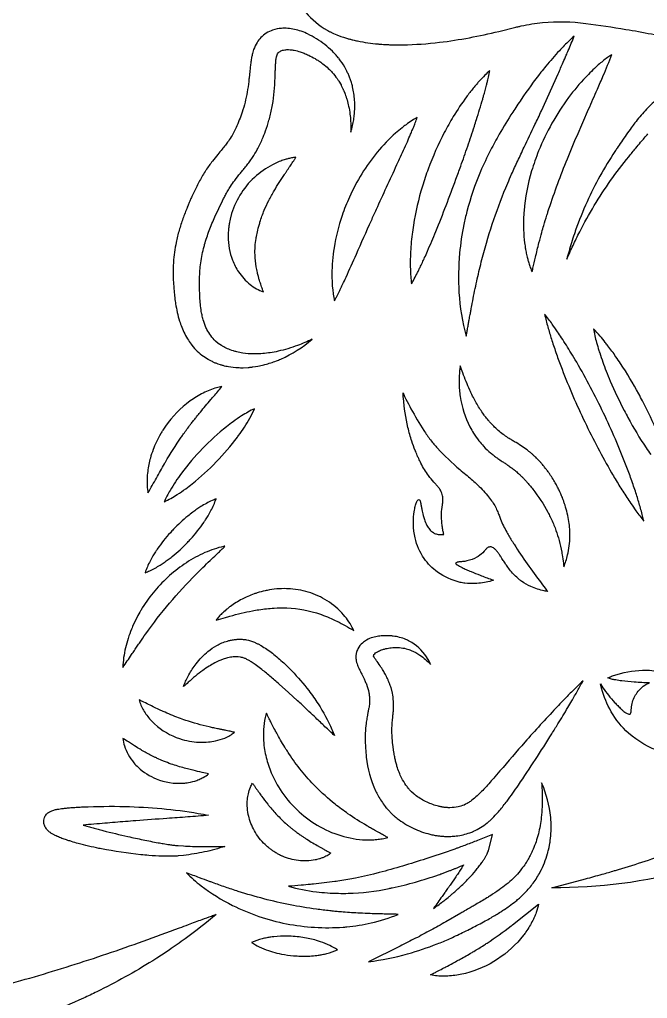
# Model space of a CAD drawing. Header units: millimetres. Extents: x 4236 to 5436, y 1579 to 2339.
# Drawn here: x 4934.1 to 4969.2, y 1667.9 to 1722.6 of the extents above; entities that cross this region are included whole.
import ezdxf

# ---------------------------------------------------------------- set-up
doc = ezdxf.new("R2010")
doc.units = ezdxf.units.MM
doc.layers.add('Default', color=70, linetype='Continuous')

msp = doc.modelspace()

# ---------------------------------------------------------------- linework, layer by layer
at = {"layer": 'Default'}
for points in [[(4950.09, 1723.038, 0.087605), (4951.274, 1722.05, -0.001244), (4951.362, 1722.002, 0.002502), (4951.428, 1721.966, 0.005318), (4951.494, 1721.931, 0.008135), (4951.561, 1721.897, 0.010928), (4951.63, 1721.867), (4951.813, 1721.784), (4952.047, 1721.698, 0.002963), (4952.186, 1721.651), (4952.362, 1721.599, 0.006524), (4952.45, 1721.573, 0.009092), (4952.626, 1721.528, 0.002246), (4952.714, 1721.507, 0.006492), (4952.978, 1721.448, 0.030802), (4954.121, 1721.281, 0.00646), (4954.209, 1721.273, 0.006138), (4954.34, 1721.263, 0.001396), (4954.514, 1721.253, -0.000956), (4954.645, 1721.245, 0.002315), (4954.711, 1721.241, 0.007644), (4954.819, 1721.237, -0.000986), (4954.906, 1721.235, -0.000338), (4955.079, 1721.232, 0.002931), (4955.253, 1721.228, 0.002705), (4955.339, 1721.228, 0.007932), (4955.512, 1721.231, 0.026021), (4957.556, 1721.372, 0.016247), (4959.223, 1721.63, 0.011047), (4960.862, 1721.978), (4961.819, 1722.217, -0.006608), (4961.929, 1722.244, -0.002947), (4962.114, 1722.285, -0.029214), (4963.311, 1722.471, -0.056622), (4965.733, 1722.431, -0.008306), (4967.965, 1722.096, -0.01457), (4970.804, 1721.54, -0.008084)], [(4969.695, 1718.177, 0.031663), (4969.033, 1717.545, 0.024709), (4968.462, 1716.861, 0.004545), (4968.266, 1716.599, 0.00889), (4967.711, 1715.806, 0.001162), (4967.473, 1715.454, 0.002512), (4967.353, 1715.275, 0.040937), (4965.794, 1712.455, 0.020046), (4965.157, 1710.868, 0.001854), (4965.088, 1710.666, 0.005423), (4964.924, 1710.16, 0.013503), (4964.662, 1709.239, -0.001962), (4964.835, 1709.627, -0.003172), (4965.012, 1710.012, -0.009986), (4965.385, 1710.77, -0.019179), (4966.198, 1712.244, -0.036677), (4968.123, 1714.973, -0.001075), (4968.522, 1715.463, -0.00328), (4968.789, 1715.785, -0.009242), (4969.196, 1716.252, -0.000947)], [(4969.731, 1699.539, 0.021131), (4968.895, 1701.322, 0.004282), (4968.682, 1701.723, 0.022449), (4967.668, 1703.414, 0.005474), (4967.411, 1703.792, 0.011696), (4966.959, 1704.41, 0.002769), (4966.816, 1704.592, 0.009562), (4966.521, 1704.95, 0.017965), (4966.15, 1705.354, 0.01309), (4966.23, 1704.969, 0.009728), (4966.326, 1704.593, 0.006792), (4966.457, 1704.149, 0.002622), (4966.503, 1704.003, 0.0145), (4966.863, 1702.996, 0.007465), (4967.092, 1702.433, 0.019022), (4967.868, 1700.789, 0.00441), (4968.081, 1700.388, 0.02265), (4969.094, 1698.697, 0.005576), (4969.351, 1698.319, 0.011868)], [(4969.939, 1681.707, -0.103635), (4968.106, 1682.756, -0.07901), (4967.151, 1683.946, -0.063162), (4966.606, 1685.256), (4966.538, 1685.501), (4966.68, 1685.29, 0.040167), (4967.337, 1684.469, 0.00385), (4967.51, 1684.287, 0.010632), (4967.692, 1684.105, 0.013009), (4967.813, 1683.996, 0.014642), (4967.899, 1683.926, 0.014059), (4967.955, 1683.887, 0.030837), (4968.033, 1683.841, 0.040204), (4968.135, 1683.807, 0.063957), (4968.198, 1683.816, 0.1346), (4968.25, 1683.894, 0.017844), (4968.261, 1683.974, 0.002666), (4968.266, 1684.057, -0.00355), (4968.27, 1684.132, -0.008378), (4968.277, 1684.214, -0.053209), (4968.357, 1684.579, -0.087411), (4968.704, 1685.157, -0.070558), (4969.016, 1685.427, -0.058131), (4969.28, 1685.555, -0.009629), (4968.43, 1685.601, -0.013547), (4967.733, 1685.671, -0.01183), (4967.401, 1685.722, -0.011346), (4967.222, 1685.758, -0.013183), (4967.109, 1685.786, -0.020298), (4967.044, 1685.807), (4966.952, 1685.843), (4967.042, 1685.883, -0.018236), (4967.275, 1685.972, -0.073629), (4968.885, 1686.269, -0.060213), (4969.92, 1686.18, -0.031941)], [(4971.574, 1675.117, -0.069858), (4963.835, 1674.107), (4965.709, 1674.605, 0.00164), (4966.638, 1674.862, 0.002973), (4967.33, 1675.062, 0.001282), (4967.56, 1675.13, 0.014427), (4970.505, 1676.099, 0.004203)], [(4932.88, 1668.563, 0.011319), (4936.95, 1669.752, 0.006151), (4938.975, 1670.415, 0.004455), (4940.997, 1671.123, 0.003163), (4943.023, 1671.864, 0.001791), (4943.532, 1672.053, -0.000838), (4944.297, 1672.339, -0.002587), (4944.811, 1672.527, -0.001723), (4945.07, 1672.62, -0.023597), (4943.351, 1671.255, -0.010649), (4942.451, 1670.626, -0.005408), (4941.762, 1670.175, -0.001372), (4941.53, 1670.027, -0.025487), (4938.405, 1668.291, -0.005159), (4937.66, 1667.933, -0.028729), (4933.557, 1666.309, -0.007721)]]:
    msp.add_lwpolyline(points, format="xyb", dxfattribs=at)
for points in [[(4952.18, 1718.723, -0.006277), (4952.205, 1718.668), (4952.26, 1718.528, -0.003781), (4952.31, 1718.401, -0.015248), (4952.333, 1718.328, -0.011207), (4952.389, 1718.153, -0.019755), (4952.478, 1717.794, -0.01813), (4952.551, 1717.363, -0.018929), (4952.589, 1716.986, -0.028299), (4952.593, 1716.348, 0.026235), (4952.697, 1716.722, 0.016951), (4952.758, 1717.042, 0.012632), (4952.799, 1717.367, 0.014263), (4952.818, 1717.696, 0.017396), (4952.816, 1718.028, 0.025314), (4952.781, 1718.428, 0.017252), (4952.768, 1718.529, -0.001353), (4952.737, 1718.695), (4952.7, 1718.878, -0.002371), (4952.668, 1718.993, -0.001502), (4952.632, 1719.126, 0.009), (4952.602, 1719.224), (4952.506, 1719.484, 0.010158), (4952.421, 1719.674, 0.020221), (4952.26, 1719.984, 0.041483), (4951.942, 1720.45, 0.006665), (4951.898, 1720.507, 0.019575), (4951.738, 1720.696, 0.014036), (4951.566, 1720.872, 0.025382), (4951.146, 1721.241, 0.057114), (4950.183, 1721.841, 0.00428), (4950.117, 1721.871, 0.028432), (4949.734, 1722.019, 0.065836), (4948.989, 1722.157, 0.029336), (4948.729, 1722.152, 0.064322), (4948.232, 1722.051, 0.112181), (4947.57, 1721.636, 0.053831), (4947.358, 1721.364, 0.054911), (4947.171, 1720.968, 0.025596), (4947.089, 1720.682, 0.012502), (4947.05, 1720.491, 0.005467), (4947.026, 1720.345, 0.007259), (4946.989, 1720.068, 0.004156), (4946.962, 1719.804, -0.002584), (4946.924, 1719.427, -0.003065), (4946.91, 1719.304, -0.00219), (4946.896, 1719.184, -0.01311), (4946.808, 1718.593, -0.017054), (4946.688, 1718.022, -0.020528), (4946.527, 1717.466, -0.025399), (4946.191, 1716.605, -0.006495), (4946.117, 1716.453, -0.015559), (4945.961, 1716.164, -0.022773), (4945.758, 1715.847, -0.012345), (4945.594, 1715.627, -0.00687), (4945.411, 1715.4, -0.002093), (4945.166, 1715.107, 0.011586), (4944.866, 1714.732, 0.019011), (4944.498, 1714.213, 0.002927), (4944.46, 1714.153, 0.012406), (4944.278, 1713.853, 0.008024), (4944.111, 1713.548, 0.00344), (4943.953, 1713.242), (4943.723, 1712.752, 0.000395), (4943.67, 1712.634, 0.001973), (4943.591, 1712.454, 0.004387), (4943.512, 1712.271, 0.001803), (4943.462, 1712.148, 0.011391), (4943.219, 1711.516, 0.015871), (4943.008, 1710.862, 0.020489), (4942.843, 1710.186, 0.030191), (4942.69, 1709.077, 0.005412), (4942.681, 1708.937, 0.015967), (4942.672, 1708.446, 0.011778), (4942.689, 1707.958, 0.000617), (4942.699, 1707.829, 0.002293), (4942.719, 1707.567, 0.004484), (4942.742, 1707.3, 0.010186), (4942.79, 1706.894, 0.003618), (4942.811, 1706.757, 0.015715), (4942.903, 1706.275, 0.0201), (4943.031, 1705.791, 0.019556), (4943.151, 1705.447, 0.049521), (4943.525, 1704.714, 0.024534), (4943.725, 1704.433, 0.071281), (4944.365, 1703.821), (4944.621, 1703.652, 0.003636), (4944.688, 1703.617, 0.002328), (4944.756, 1703.583, 0.000708), (4944.933, 1703.494, 0.018613), (4945.01, 1703.461, 0.001693), (4945.098, 1703.429, -0.004819), (4945.168, 1703.402), (4945.307, 1703.352, 0.007557), (4945.378, 1703.332, -0.003595), (4945.449, 1703.314, 0.025037), (4945.768, 1703.242, 0.032841), (4946.3, 1703.186, 0.012421), (4946.581, 1703.181), (4946.859, 1703.192, 0.004961), (4946.962, 1703.203, 0.001549), (4947.065, 1703.216, -0.001408), (4947.133, 1703.224), (4947.269, 1703.241), (4947.403, 1703.266), (4947.67, 1703.32, 0.002665), (4947.801, 1703.355, 0.010167), (4948.123, 1703.451, 0.015045), (4948.438, 1703.561, 0.015688), (4948.684, 1703.664, 0.07589), (4950.444, 1704.776, -0.023982), (4949.621, 1704.424, -0.033964), (4948.54, 1704.102, -0.00616), (4948.419, 1704.075, -0.018035), (4947.995, 1704.004, -0.012706), (4947.571, 1703.96), (4947.331, 1703.953), (4947.211, 1703.949), (4947.092, 1703.954, 0.002154), (4947.033, 1703.956, -0.000972), (4946.944, 1703.96, -0.003123), (4946.856, 1703.964), (4946.566, 1704.001, -0.00831), (4946.395, 1704.03, -0.010859), (4946.228, 1704.066, -0.016037), (4946.037, 1704.117, -0.033358), (4945.701, 1704.244), (4945.556, 1704.316, 0.009194), (4945.437, 1704.377, -0.027993), (4945.37, 1704.42), (4945.197, 1704.537), (4945.042, 1704.671, -0.088904), (4944.56, 1705.32, -0.012512), (4944.505, 1705.437, -0.034987), (4944.353, 1705.863, -0.014661), (4944.286, 1706.129, -0.006188), (4944.264, 1706.238, -0.018498), (4944.205, 1706.631, -0.014198), (4944.171, 1707.037, -0.004229), (4944.161, 1707.214, -0.009039), (4944.147, 1707.761, -0.002026), (4944.147, 1708.07, -0.024627), (4944.202, 1708.935, -0.029893), (4944.373, 1709.842, -0.007011), (4944.432, 1710.066, -0.021596), (4944.687, 1710.846, -0.016784), (4945.011, 1711.622), (4945.216, 1712.075), (4945.424, 1712.508, -0.002539), (4945.534, 1712.717, -0.002245), (4945.59, 1712.82, -0.008704), (4945.733, 1713.072, -0.013168), (4945.886, 1713.315, -0.014719), (4946.11, 1713.644, -0.015057), (4946.434, 1714.062, -0.000822), (4946.512, 1714.158, 0.001249), (4946.678, 1714.359, 0.002595), (4946.763, 1714.465, 0.008775), (4946.936, 1714.689, 0.01329), (4947.104, 1714.928, 0.022248), (4947.371, 1715.371, 0.022387), (4947.655, 1715.958, 0.012188), (4947.834, 1716.415, 0.020511), (4948.025, 1717.014, 0.020302), (4948.187, 1717.692, 0.03868), (4948.359, 1719.19, 0.001473), (4948.365, 1719.322, 0.001918), (4948.378, 1719.71, -0.002302), (4948.387, 1719.956, -0.005639), (4948.401, 1720.214, -0.009298), (4948.413, 1720.345, -0.009656), (4948.425, 1720.441, -0.009585), (4948.436, 1720.507, -0.012557), (4948.448, 1720.566, -0.012478), (4948.481, 1720.672, -0.041297), (4948.543, 1720.781, -0.060785), (4948.696, 1720.89, -0.031041), (4948.784, 1720.924, -0.058425), (4949.031, 1720.964, -0.030295), (4949.217, 1720.958, -0.026417), (4949.44, 1720.927, -0.03038), (4949.777, 1720.838, -0.016429), (4949.986, 1720.762, -0.017303), (4950.246, 1720.648, -0.019293), (4950.603, 1720.458, -0.010976), (4950.8, 1720.335, -0.017658), (4951.038, 1720.169, -0.03387), (4951.342, 1719.908, -0.03225), (4951.565, 1719.684, -0.029677), (4951.832, 1719.341, -0.006575), (4951.93, 1719.195), (4952.05, 1718.991, -0.006889), (4952.084, 1718.926, 0.001531), (4952.154, 1718.777, 0.001444)], [(4959.339, 1706.565, -0.002499), (4959.353, 1706.635, -0.005436), (4959.461, 1707.189, -0.006866), (4959.694, 1708.283, -0.008453), (4959.957, 1709.359, -0.017518), (4960.584, 1711.46, -0.018098), (4961.363, 1713.495, -0.004193), (4961.581, 1713.997, -0.004271), (4961.924, 1714.749, -0.001889), (4962.279, 1715.503, 0.001387), (4962.885, 1716.77, 0.003716), (4963.245, 1717.542), (4964.177, 1719.605, 0.00108), (4964.464, 1720.258, 0.002412), (4964.635, 1720.652, 0.001398), (4964.748, 1720.916, 0.003776), (4964.915, 1721.316, 0.006219), (4965.075, 1721.722, 0.008648), (4964.808, 1721.473, 0.013859), (4964.251, 1720.902, 0.008513), (4963.864, 1720.472, 0.006055), (4963.49, 1720.031, 0.005251), (4963.218, 1719.694, 0.01895), (4962.116, 1718.176, 0.005764), (4961.643, 1717.461, 0.012607), (4960.893, 1716.232, 0.011243), (4960.406, 1715.338, 0.018596), (4959.842, 1714.143, 0.037776), (4959.079, 1711.904, 0.011627), (4958.913, 1711.184, 0.028837), (4958.676, 1709.58, 0.038098), (4958.64, 1707.383, 0.052315), (4959.041, 1704.941, 0.007431), (4959.083, 1705.156, 0.002054), (4959.122, 1705.369, -0.002288), (4959.147, 1705.511, 0.001487), (4959.161, 1705.582, 0.002382), (4959.198, 1705.794, -0.001208), (4959.223, 1705.935, -0.003314), (4959.249, 1706.076, 0.002705), (4959.275, 1706.216, -0.000668), (4959.313, 1706.426, -0.003222)], [(4962.346, 1709.887, 0.003205), (4962.363, 1709.78, 0.010644), (4962.387, 1709.647, 0.006549), (4962.417, 1709.514, 0.00194), (4962.454, 1709.356, 0.007997), (4962.479, 1709.251, 0.013478), (4962.538, 1709.042, 0.011893), (4962.625, 1708.785, 0.006848), (4962.721, 1708.532, 0.002132), (4962.772, 1708.743, 0.002429), (4962.915, 1709.361, -0.002535), (4963.01, 1709.763, -0.00576), (4963.109, 1710.16, -0.001468), (4963.268, 1710.746, -0.003143), (4963.376, 1711.132, -0.008203), (4963.55, 1711.704, -0.00137), (4963.611, 1711.893, -0.017808), (4964.624, 1714.681, -0.004724), (4965.236, 1716.15), (4965.88, 1717.626, 0.000281), (4966.372, 1718.748, 0.002637), (4966.7, 1719.508, 0.007562), (4967.181, 1720.686, 0.012057), (4967, 1720.565, 0.014333), (4966.741, 1720.37, 0.008983), (4966.492, 1720.165, 0.011552), (4966.212, 1719.915, 0.009272), (4965.867, 1719.579, 0.004762), (4965.719, 1719.425, 0.029196), (4964.762, 1718.28, 0.063783), (4963.091, 1715.298, 0.02347), (4962.699, 1714.179, 0.052592), (4962.273, 1711.946, 0.009753), (4962.252, 1711.62, 0.038749), (4962.306, 1710.156, -0.000197), (4962.33, 1709.994, 0.001772)], [(4960.2, 1719.078, 0.002947), (4960.249, 1719.277, 0.003209), (4960.283, 1719.428, 0.010507), (4960.356, 1719.785, 0.014817), (4960.09, 1719.534, 0.012876), (4959.771, 1719.195, 0.005492), (4959.635, 1719.04, 0.012076), (4959.244, 1718.564, 0.006077), (4959.059, 1718.319, 0.022227), (4958.322, 1717.217, 0.016207), (4957.822, 1716.331, 0.031858), (4956.919, 1714.287, 0.014177), (4956.597, 1713.323, 0.034841), (4956.094, 1711.144, 0.007905), (4956.023, 1710.639, 0.020746), (4955.929, 1709.52, 0.005285), (4955.921, 1709.212, 0.012257), (4955.924, 1708.698, 0.011827), (4955.945, 1708.285, 0.0162), (4955.989, 1707.869, 0.006777), (4956.093, 1708.052, 0.009291), (4956.284, 1708.418, 0.00211), (4956.375, 1708.601, 0.003417), (4956.464, 1708.784, 0.003039), (4956.594, 1709.059, 0.000899), (4956.72, 1709.333, 0.003113), (4956.883, 1709.699, 0.003458), (4957.119, 1710.248, 0.002048), (4957.347, 1710.796, 0.005524), (4957.925, 1712.255, 0.003793), (4958.471, 1713.718, 0.001445), (4958.737, 1714.451, 0.003408), (4959.126, 1715.558, 0.004756), (4959.499, 1716.676, 0.001151), (4959.619, 1717.053, 0.002934), (4959.795, 1717.622, 0.004252), (4959.965, 1718.197, 0.000698), (4960.019, 1718.391, 0.002457), (4960.099, 1718.683, 0.004526), (4960.175, 1718.979, 0.001101)], [(4952.064, 1707.669, 0.002354), (4952.142, 1707.833, 0.001151), (4952.332, 1708.241, 0.003258), (4952.91, 1709.525, -0.001092), (4953.747, 1711.413, -0.0011), (4954.028, 1712.036, -0.001791), (4954.597, 1713.28, 0.000558), (4955.175, 1714.534, 0.000839), (4955.321, 1714.851, 0.00305), (4955.757, 1715.817, 0.001552), (4955.936, 1716.229, 0.003842), (4956.042, 1716.481, 0.000656), (4956.078, 1716.566, 0.002284), (4956.147, 1716.736, 0.003012), (4956.199, 1716.865, 0.010905), (4956.313, 1717.175, 0.017073), (4956.028, 1717.006, 0.016556), (4955.681, 1716.767, 0.010016), (4955.459, 1716.597, 0.012301), (4955.103, 1716.298, 0.038921), (4954.076, 1715.23, 0.066293), (4952.521, 1712.717, 0.02346), (4952.113, 1711.683, 0.042859), (4951.665, 1709.888, 0.038644), (4951.542, 1708.412, 0.006057), (4951.544, 1708.18, 0.016964), (4951.577, 1707.622, 0.012986), (4951.615, 1707.297, 0.0195), (4951.684, 1706.925, 0.007833), (4951.797, 1707.132, 0.006849), (4951.943, 1707.422, 0.001251), (4952.024, 1707.587, 0.001487)], [(4945.838, 1711.396), (4945.824, 1711.322, 0.003239), (4945.806, 1711.227, 0.007741), (4945.797, 1711.168, 0.011355), (4945.77, 1710.966, 0.028299), (4945.744, 1710.509, 0.093801), (4945.985, 1709.195, 0.054712), (4946.325, 1708.54, 0.078141), (4946.97, 1707.836, 0.083317), (4947.716, 1707.421, -0.000335), (4947.664, 1707.566, -0.001328), (4947.614, 1707.706, -0.002911), (4947.567, 1707.844, -0.004706), (4947.522, 1707.98, -0.003399), (4947.481, 1708.113, -0.006096), (4947.434, 1708.278, -0.011984), (4947.378, 1708.505, -0.014334), (4947.315, 1708.822, -0.033766), (4947.247, 1709.491, -0.049176), (4947.306, 1710.407, -0.003684), (4947.326, 1710.519, -0.014929), (4947.399, 1710.861), (4947.428, 1710.981), (4947.46, 1711.101, 0.002996), (4947.492, 1711.211, 0.000912), (4947.522, 1711.322, -0.026147), (4947.761, 1711.979, -0.018012), (4948.016, 1712.525, -0.01445), (4948.318, 1713.075, -0.013086), (4948.887, 1713.975, -0.005464), (4948.944, 1714.062, -0.002296), (4948.983, 1714.12, -0.00127), (4949.072, 1714.252, -0.003538), (4949.122, 1714.325, 0.002876), (4949.203, 1714.444, 0.00038), (4949.285, 1714.565, 0.001428), (4949.368, 1714.688, 0.00291), (4949.451, 1714.813, 0.004356), (4949.534, 1714.943, 0.019696), (4949.342, 1714.918, 0.019538), (4949.117, 1714.87, 0.012423), (4948.933, 1714.818, 0.018083), (4948.68, 1714.732, 0.019057), (4948.364, 1714.597, 0.065912), (4947.333, 1713.926, 0.1428), (4945.939, 1711.797), (4945.856, 1711.476)], [(4964.144, 1705.193, 0.006537), (4963.854, 1705.61, 0.013833), (4963.422, 1706.181, 0.004453), (4963.468, 1705.981, 0.012048), (4963.651, 1705.29, 0.006736), (4963.859, 1704.612, 0.007063), (4964.119, 1703.848, 0.005546), (4964.397, 1703.092, 0.019547), (4965.669, 1700.145, 0.020097), (4967.165, 1697.305, 0.005957), (4967.579, 1696.614, 0.007606), (4968.011, 1695.932, 0.003083), (4968.237, 1695.595, 0.006592), (4968.527, 1695.179, 0.013988), (4968.96, 1694.608, 0.004507), (4968.915, 1694.808, 0.012175), (4968.732, 1695.499, 0.006765), (4968.524, 1696.177, 0.007163), (4968.265, 1696.942, 0.005656), (4967.986, 1697.698, 0.019935), (4966.713, 1700.644, 0.019783), (4965.215, 1703.483, 0.00416), (4964.907, 1704.002, 0.009003), (4964.369, 1704.856, 0.003075)], [(4963.713, 1697.229, 0.003973), (4963.664, 1697.299, 0.005602), (4963.616, 1697.368, 0.0122), (4963.497, 1697.526, 0.002482), (4963.427, 1697.615, 0.003369), (4963.374, 1697.682, 0.012467), (4963.245, 1697.836, 0.008492), (4963.188, 1697.901, 0.008014), (4963.109, 1697.986, 0.003781), (4963.007, 1698.09, -0.001512), (4962.925, 1698.173, 0.001844), (4962.795, 1698.292, 0.006985), (4962.685, 1698.39, 0.012106), (4962.572, 1698.484, 0.002679), (4962.526, 1698.52, 0.015782), (4962.197, 1698.757, 0.01207), (4961.827, 1698.992, -0.003027), (4961.65, 1699.097, -0.005758), (4961.445, 1699.224, -0.011634), (4961.178, 1699.402, -0.023626), (4960.895, 1699.619, -0.019195), (4960.628, 1699.865, -0.012133), (4960.546, 1699.946, -0.007074), (4960.467, 1700.031, -0.002183), (4960.373, 1700.134, -0.004317), (4960.326, 1700.187, -0.014801), (4960.133, 1700.423, -0.008107), (4960.019, 1700.574, -0.025182), (4959.651, 1701.139, -0.020684), (4959.328, 1701.751, -0.006129), (4959.242, 1701.933, -0.011286), (4959.043, 1702.403, -0.006301), (4958.857, 1702.889, -0.001241), (4958.71, 1703.288, 0.011772), (4958.675, 1703.022, 0.029198), (4958.644, 1702.432, 0.006102), (4958.644, 1702.324, 0.018213), (4958.664, 1701.945, 0.013448), (4958.708, 1701.565, 0.082597), (4959.256, 1699.87, 0.0183), (4959.455, 1699.522, 0.029106), (4959.754, 1699.099, 0.027258), (4960.018, 1698.785, 0.028129), (4960.405, 1698.417, 0.007592), (4960.496, 1698.342, 0.011923), (4960.68, 1698.201, 0.007265), (4960.863, 1698.071, 0.002126), (4961.128, 1697.891, -0.002303), (4961.295, 1697.78, -0.002252), (4961.375, 1697.726, -0.009209), (4961.566, 1697.591, -0.014009), (4961.746, 1697.452, -0.008561), (4961.816, 1697.396, -0.007692), (4961.919, 1697.308, -0.00094), (4962.02, 1697.219, -0.003264), (4962.15, 1697.091, -0.004351), (4962.198, 1697.043, -0.012216), (4962.31, 1696.926, -0.011568), (4962.436, 1696.788, -0.0082), (4962.589, 1696.608, -0.00226), (4962.769, 1696.386, -0.043416), (4963.604, 1695.101, -0.008009), (4963.736, 1694.842, -0.022216), (4964.009, 1694.219, -0.023287), (4964.195, 1693.663, -0.005123), (4964.235, 1693.518, -0.019383), (4964.378, 1692.875, -0.004267), (4964.404, 1692.723, -0.00927), (4964.471, 1692.257, -0.002186), (4964.496, 1692.045, 0.041946), (4964.712, 1692.711, 0.051745), (4964.841, 1693.741, 0.043321), (4964.784, 1694.576, 0.038549), (4964.565, 1695.499, 0.004533), (4964.539, 1695.579, 0.007116), (4964.473, 1695.763, 0.001744), (4964.415, 1695.921, 0.000909), (4964.371, 1696.024, 0.002576), (4964.327, 1696.127, 0.003653), (4964.292, 1696.204, 0.009236), (4964.208, 1696.381, 0.014852), (4964.08, 1696.631, 0.009527), (4963.939, 1696.874, 0.004211), (4963.76, 1697.16, 0.002514)], [(4942.011, 1699.546, -0.001985), (4941.979, 1699.493, 0.022879), (4941.734, 1699.027, 0.022514), (4941.554, 1698.599, 0.024109), (4941.402, 1698.129, 0.01584), (4941.316, 1697.77, 0.041355), (4941.218, 1696.977, 0.051779), (4941.268, 1696.179, 0.004393), (4941.509, 1696.601, 0.001562), (4941.736, 1697.013, -0.001815), (4941.958, 1697.415, -0.005352), (4942.183, 1697.807, -0.001471), (4942.239, 1697.904, -0.018912), (4943.127, 1699.297, -0.001556), (4943.253, 1699.476, -0.004288), (4943.446, 1699.743, -0.006459), (4943.644, 1700.006, -0.003694), (4943.694, 1700.072, -0.002804), (4943.779, 1700.181, 0.002824), (4943.915, 1700.356, 0.002341), (4944.055, 1700.529, -0.001707), (4944.125, 1700.616, -0.004339), (4944.196, 1700.702, -0.003565), (4944.486, 1701.049, -0.001776), (4944.784, 1701.399, -0.002163), (4944.936, 1701.577, 0.002536), (4945.168, 1701.847, 0.008193), (4945.401, 1702.13, 0.020545), (4945.1, 1702.058, 0.046785), (4944.358, 1701.766, 0.038885), (4943.624, 1701.319, 0.084044), (4942.245, 1699.911), (4942.099, 1699.692, 0.006525), (4942.058, 1699.626, 0.002599)], [(4956.453, 1695.773, -0.035856), (4956.479, 1695.711, -0.010308), (4956.496, 1695.642, -0.004137), (4956.517, 1695.531, -0.001623), (4956.533, 1695.439, 0.003682), (4956.567, 1695.25, 0.016321), (4956.639, 1694.924, 0.018233), (4956.706, 1694.695, 0.043073), (4956.847, 1694.366, 0.048985), (4956.991, 1694.15, 0.068663), (4957.174, 1693.981, 0.055084), (4957.32, 1693.902, 0.069367), (4957.53, 1693.851, 0.045087), (4957.698, 1693.849, 0.022246), (4957.795, 1693.861, -0.023203), (4957.746, 1694.069, -0.009377), (4957.725, 1694.187, -0.008091), (4957.706, 1694.328, -0.004959), (4957.69, 1694.468, -0.001822), (4957.677, 1694.604, -0.045868), (4957.671, 1695.168, -0.011537), (4957.687, 1695.311, -0.00483), (4957.699, 1695.398, -0.002797), (4957.711, 1695.479, 0.002384), (4957.725, 1695.565, 0.013436), (4957.74, 1695.688, 0.024917), (4957.746, 1695.808, 0.054482), (4957.721, 1696.019, 0.025128), (4957.679, 1696.165, 0.029711), (4957.623, 1696.299, 0.049576), (4957.519, 1696.466, 0.017324), (4957.452, 1696.548, 0.00599), (4957.402, 1696.603, 0.003234), (4957.348, 1696.662, -0.004422), (4957.24, 1696.779, -0.025861), (4956.941, 1697.146, -0.042522), (4956.515, 1697.84, -0.010748), (4956.391, 1698.099, -0.004294), (4956.312, 1698.277, -0.002576), (4956.192, 1698.559, -0.020613), (4956.003, 1699.067, -0.022274), (4955.79, 1699.836, -0.034609), (4955.533, 1701.47, -0.003025), (4955.527, 1701.549), (4955.514, 1701.768), (4955.606, 1701.569, 0.006068), (4955.679, 1701.42, 0.009788), (4955.958, 1700.886, 0.01765), (4956.678, 1699.673, 0.021183), (4957.052, 1699.139, 0.024252), (4957.442, 1698.679, 0.028756), (4958.689, 1697.484, 0.003252), (4959.016, 1697.21, -0.003654), (4959.318, 1696.955, -0.010592), (4959.613, 1696.692, -0.031265), (4960.23, 1696.04, -0.018866), (4960.459, 1695.746, -0.058003), (4960.778, 1695.18, -0.006931), (4960.828, 1695.057, -0.003888), (4960.877, 1694.93, 0.004856), (4960.958, 1694.722, 0.031774), (4961.311, 1693.984, 0.014535), (4961.623, 1693.46, 0.00317), (4961.72, 1693.308, 0.017257), (4963.229, 1691.147, 0.006128), (4963.537, 1690.749), (4963.606, 1690.663), (4963.497, 1690.682, -0.010486), (4963.397, 1690.703, -0.04695), (4962.663, 1690.946, -0.050201), (4962.136, 1691.24, -0.01969), (4961.99, 1691.352, -0.047075), (4961.523, 1691.827, -0.017172), (4961.324, 1692.088, -0.009499), (4961.175, 1692.307, -0.003747), (4961.041, 1692.513, 0.001963), (4960.951, 1692.652, 0.009561), (4960.846, 1692.809, 0.010127), (4960.784, 1692.893, 0.014894), (4960.724, 1692.966, 0.046917), (4960.613, 1693.074, 0.059487), (4960.52, 1693.133, 0.129008), (4960.366, 1693.161, 0.148052), (4960.205, 1693.092, 0.018186), (4960.154, 1693.039, 0.001266), (4960.106, 1692.984, -0.005906), (4960.05, 1692.92, -0.073037), (4959.707, 1692.628, -0.010859), (4959.64, 1692.588, -0.077768), (4959.081, 1692.376, -0.025279), (4958.841, 1692.338, -0.007511), (4958.735, 1692.328, -0.00288), (4958.639, 1692.321, 0.002232), (4958.549, 1692.314, 0.010241), (4958.438, 1692.24, 0.033735), (4958.498, 1692.187, 0.016487), (4958.55, 1692.151, 0.017968), (4958.662, 1692.085, 0.012334), (4958.822, 1692.002, 0.008951), (4959.04, 1691.9, 0.006775), (4959.323, 1691.778, 0.00664), (4959.816, 1691.581, 0.005466), (4960.46, 1691.34), (4960.578, 1691.298), (4960.458, 1691.262, -0.00944), (4960.362, 1691.237, -0.045541), (4959.542, 1691.115, -0.043111), (4958.972, 1691.131, -0.027426), (4958.7, 1691.179, -0.097462), (4957.441, 1691.757, -0.083983), (4956.692, 1692.518, -0.096578), (4956.192, 1693.665, -0.098218), (4956.152, 1695.21, -0.026816), (4956.219, 1695.501, -0.026732), (4956.292, 1695.7, -0.015703), (4956.333, 1695.768, -0.120729), (4956.393, 1695.807, -0.089334)], [(4946.329, 1699.388, 0.011917), (4946.655, 1699.861, 0.018064), (4946.955, 1700.358, 0.02325), (4947.22, 1700.89, 0.030962), (4946.498, 1700.486, 0.015279), (4946.022, 1700.158, 0.007813), (4945.657, 1699.881, 0.032485), (4944.313, 1698.66, 0.03314), (4943.134, 1697.278, 0.011273), (4942.805, 1696.809, 0.017084), (4942.499, 1696.317, 0.027516), (4942.177, 1695.683, 0.031207), (4942.9, 1696.086, 0.015484), (4943.376, 1696.414, 0.007986), (4943.741, 1696.691, 0.032953), (4945.084, 1697.913, 0.032687), (4946.262, 1699.296, 0.001692)], [(4941.689, 1692.889, 0.008829), (4941.545, 1692.656, 0.013935), (4941.386, 1692.373, 0.040399), (4941.103, 1691.715, 0.017397), (4941.372, 1691.828, 0.032845), (4941.947, 1692.145, 0.009484), (4942.177, 1692.297, 0.006524), (4942.4, 1692.455, 0.008519), (4942.615, 1692.621, 0.032996), (4943.474, 1693.409, 0.006833), (4943.657, 1693.606, 0.034516), (4944.383, 1694.523, 0.004045), (4944.483, 1694.675, 0.008703), (4944.627, 1694.908, 0.013617), (4944.786, 1695.19, 0.040082), (4945.07, 1695.848, 0.014543), (4944.845, 1695.754, 0.035496), (4944.227, 1695.417, 0.009353), (4943.997, 1695.265, 0.006401), (4943.774, 1695.107, 0.011293), (4943.489, 1694.884, 0.029764), (4942.699, 1694.153, 0.007052), (4942.516, 1693.957, 0.034752), (4941.789, 1693.041, 0.004123)], [(4945.566, 1693.203, 0.003607), (4945.494, 1693.187, 0.048815), (4944.447, 1692.84, 0.040501), (4943.414, 1692.277, 0.072648), (4941.648, 1690.711, 0.034592), (4940.951, 1689.753, 0.004936), (4940.855, 1689.594, 0.014763), (4940.658, 1689.238, 0.020345), (4940.404, 1688.705, 0.004301), (4940.347, 1688.569, 0.038785), (4940.009, 1687.518, 0.050697), (4939.863, 1686.424, 0.006868), (4940.113, 1686.785, 0.001443), (4940.352, 1687.143, -0.002842), (4940.51, 1687.378, -0.000958), (4940.668, 1687.61, -0.001335), (4940.825, 1687.841, -0.004395), (4941.142, 1688.294, -0.020207), (4942.47, 1690.019, -0.020068), (4943.944, 1691.622, -0.007608), (4944.738, 1692.402, -0.000716), (4944.84, 1692.5, -0.000179), (4945.149, 1692.795, 0.002428), (4945.358, 1692.996, 0.004351)], [(4945.394, 1689.433, 0.017654), (4945.225, 1689.258, 0.024208), (4945.07, 1689.07, -0.002732), (4945.593, 1689.221, -0.002199), (4945.849, 1689.292, -0.008161), (4946.477, 1689.453, -0.011812), (4947.097, 1689.587, -0.009086), (4947.465, 1689.651, -0.024166), (4948.314, 1689.743, -0.02434), (4949.031, 1689.751, -0.075347), (4950.904, 1689.394, -0.002454), (4950.962, 1689.374, -0.031026), (4951.825, 1689.004, -0.010886), (4952.287, 1688.761, -0.007285), (4952.758, 1688.491, 0.00532), (4952.729, 1688.554, 0.06927), (4952.193, 1689.367, 0.071933), (4951.275, 1690.149, 0.066438), (4950.223, 1690.631, 0.063895), (4949.075, 1690.824, 0.003859), (4949.002, 1690.827, 0.054807), (4947.923, 1690.734, 0.005145), (4947.818, 1690.713, 0.025104), (4947.37, 1690.592, 0.010098), (4947.202, 1690.536, 0.018021), (4946.84, 1690.392, 0.015876), (4946.524, 1690.239, 0.038086), (4945.872, 1689.835, 0.009497), (4945.706, 1689.708, 0.020556), (4945.444, 1689.481, 0.003785)], [(4946.241, 1687.014, 0.00625), (4946.172, 1687.015, 0.010138), (4946.103, 1687.014, 0.013295), (4946.034, 1687.009, 0.035786), (4945.716, 1686.957, 0.025623), (4945.464, 1686.884, 0.036353), (4944.997, 1686.677, 0.019341), (4944.678, 1686.492, 0.0175), (4944.329, 1686.255, 0.015768), (4943.92, 1685.938, 0.010303), (4943.519, 1685.592, 0.004567), (4943.252, 1685.35, -0.022706), (4943.369, 1685.647, -0.017766), (4943.509, 1685.934, -0.004139), (4943.553, 1686.015, -0.037529), (4943.959, 1686.632, -0.057173), (4944.618, 1687.314, -0.041477), (4945.108, 1687.65, -0.056585), (4945.703, 1687.9, -0.018333), (4945.883, 1687.945, -0.023659), (4946.096, 1687.982, -0.019965), (4946.312, 1688, -0.002694), (4946.394, 1688.001, -0.004544), (4946.532, 1687.999, -0.027611), (4946.769, 1687.97, -0.052373), (4947.209, 1687.835, -0.014182), (4947.355, 1687.769, -0.010514), (4947.492, 1687.698, -0.004474), (4947.581, 1687.649, -0.019907), (4947.911, 1687.438, -0.011714), (4948.218, 1687.214, -0.021667), (4948.849, 1686.672, -0.012158), (4949.304, 1686.226, -0.028452), (4950.25, 1685.127, -0.017437), (4950.771, 1684.387, -0.042136), (4951.547, 1682.958, -0.011046), (4951.684, 1682.622, -0.004397), (4951.156, 1683.112, -0.001746), (4950.641, 1683.6, 0.002564), (4949.88, 1684.324, 0.001732), (4949.625, 1684.562), (4949.115, 1685.031), (4948.6, 1685.49, 0.001241), (4948.34, 1685.716, 0.00266), (4948.081, 1685.939, 0.009568), (4947.559, 1686.366, 0.010135), (4947.264, 1686.584, 0.011499), (4947.036, 1686.737, 0.014923), (4946.876, 1686.832, 0.022626), (4946.708, 1686.916, 0.023481), (4946.554, 1686.973, 0.028937), (4946.442, 1686.997), (4946.309, 1687.012, 0.002265)], [(4957.679, 1678.623, -0.005736), (4957.618, 1678.634, -0.009635), (4957.558, 1678.647, -0.013293), (4957.498, 1678.663, -0.051728), (4956.858, 1678.89, -0.045427), (4956.258, 1679.247, -0.007709), (4956.19, 1679.296, -0.002035), (4956.13, 1679.343), (4955.993, 1679.47, -0.020067), (4955.922, 1679.543, -0.003956), (4955.881, 1679.589, 0.001585), (4955.841, 1679.635, 0.007126), (4955.8, 1679.68, -0.015655), (4955.677, 1679.846, -0.030642), (4955.438, 1680.243, -0.041676), (4955.178, 1680.9, -0.013052), (4955.117, 1681.12, -0.009896), (4955.065, 1681.347, -0.007774), (4955.012, 1681.626, -0.006385), (4954.982, 1681.817, -0.005056), (4954.957, 1682.011), (4954.935, 1682.212, -0.000438), (4954.922, 1682.34, -0.002529), (4954.916, 1682.411, -0.013459), (4954.896, 1682.737, -0.022087), (4954.899, 1683.153, -0.008559), (4954.907, 1683.295, -0.005338), (4954.92, 1683.441, -0.001757), (4954.954, 1683.754, 0.005171), (4954.976, 1683.984, 0.046747), (4954.973, 1684.67, 0.032361), (4954.902, 1685.083, 0.006437), (4954.881, 1685.162, 0.00113), (4954.863, 1685.225, -0.00236), (4954.846, 1685.288, 0.007382), (4954.815, 1685.378, 0.002455), (4954.783, 1685.467, -0.001701), (4954.762, 1685.526, 0.006573), (4954.727, 1685.613, 0.002131), (4954.69, 1685.698, -0.00158), (4954.666, 1685.755, 0.002027), (4954.612, 1685.866, 0.002868), (4954.585, 1685.921, 0.004753), (4954.558, 1685.976, 0.013057), (4954.44, 1686.188, 0.012561), (4954.283, 1686.438, 0.010817), (4954.065, 1686.751, -0.005359), (4954.01, 1686.83, -0.007933), (4953.924, 1686.963, -0.009392), (4953.898, 1687.008, -0.309809), (4953.863, 1687.076, -0.027966), (4953.893, 1687.145, -0.030413), (4953.98, 1687.233, -0.027274), (4954.047, 1687.278, -0.022249), (4954.142, 1687.33, -0.011019), (4954.258, 1687.382, -0.01999), (4954.384, 1687.427, -0.022188), (4954.563, 1687.474, -0.006924), (4954.632, 1687.489, -0.027032), (4954.938, 1687.531, -0.085974), (4955.693, 1687.47, -0.031849), (4955.972, 1687.376, -0.051433), (4956.461, 1687.111, -0.059861), (4957.057, 1686.59, 0.043242), (4956.82, 1687.02, 0.122751), (4955.865, 1687.895, 0.022577), (4955.679, 1687.984, 0.070332), (4954.957, 1688.175, 0.006226), (4954.898, 1688.182, 0.019141), (4954.691, 1688.197, 0.014822), (4954.481, 1688.197, 0.015824), (4954.299, 1688.187, 0.031673), (4953.989, 1688.14, 0.019089), (4953.83, 1688.1, 0.056318), (4953.474, 1687.952, 0.053119), (4953.247, 1687.789, 0.090435), (4952.998, 1687.472, 0.021153), (4952.943, 1687.349, -0.002496), (4952.922, 1687.29, 0.023009), (4952.904, 1687.214, 0.013081), (4952.892, 1687.149, 0.008757), (4952.884, 1687.083, 0.044338), (4952.892, 1686.868, 0.039649), (4952.925, 1686.701, 0.036363), (4953.029, 1686.419, 0.007618), (4953.07, 1686.331, 0.002768), (4953.136, 1686.198, -0.001685), (4953.234, 1686.005, -0.003804), (4953.301, 1685.87, -0.008411), (4953.382, 1685.696, -0.016028), (4953.47, 1685.481, -0.039171), (4953.605, 1685.008, -0.019956), (4953.639, 1684.802, -0.031203), (4953.65, 1684.566, -0.032714), (4953.626, 1684.285, -0.009543), (4953.604, 1684.152, -0.00286), (4953.567, 1683.96, 0.001616), (4953.527, 1683.75, 0.003737), (4953.497, 1683.583, 0.010483), (4953.452, 1683.292, 0.021978), (4953.404, 1682.75, 0.020848), (4953.403, 1682.329, 0.004412), (4953.405, 1682.24, 0.00033), (4953.411, 1682.102), (4953.422, 1681.877, 0.003856), (4953.435, 1681.705, 0.008127), (4953.462, 1681.414, 0.081331), (4953.973, 1679.529, 0.017801), (4954.121, 1679.245, 0.035273), (4954.52, 1678.65, -0.001997), (4954.605, 1678.55, 0.002731), (4954.67, 1678.475, 0.00619), (4954.736, 1678.402, 0.009635), (4954.804, 1678.33, 0.013017), (4954.875, 1678.261), (4954.97, 1678.169, 0.016267), (4955.028, 1678.114, 0.004034), (4955.08, 1678.069, 0.005896), (4955.187, 1677.984, 0.007771), (4955.291, 1677.907, 0.047063), (4956.162, 1677.401, 0.003108), (4956.219, 1677.375, 0.050312), (4957.132, 1677.072, 0.009577), (4957.26, 1677.045, 0.007057), (4957.357, 1677.029, 0.004602), (4957.455, 1677.015, 0.002797), (4957.651, 1676.99, -0.001769), (4957.784, 1676.983, 0.003116), (4957.884, 1676.978, 0.006739), (4957.984, 1676.975, 0.010307), (4958.084, 1676.975, 0.013557), (4958.185, 1676.98, 0.01894), (4958.486, 1677.004, 0.059164), (4959.252, 1677.183, 0.018078), (4959.449, 1677.262, 0.066096), (4960.207, 1677.731, 0.011385), (4960.355, 1677.856, 0.021978), (4960.665, 1678.159, 0.012673), (4960.902, 1678.424, 0.014355), (4961.326, 1678.955, 0.007607), (4961.65, 1679.4, 0.002742), (4961.959, 1679.845, 0.008831), (4963.83, 1682.716, 0.001443), (4964.168, 1683.262, 0.004659), (4964.722, 1684.181, 0.001758), (4964.94, 1684.552, 0.004114), (4965.26, 1685.112, 0.005752), (4965.571, 1685.68, 0.003914), (4965.261, 1685.38, 0.0045), (4964.804, 1684.923, 0.002831), (4964.355, 1684.46, 0.002171), (4964.059, 1684.149, 0.003801), (4963.182, 1683.206, 0.004099), (4962.323, 1682.25, 0.00476), (4960.927, 1680.635), (4960.652, 1680.315, -0.005829), (4960.377, 1680.002, -0.006949), (4960.103, 1679.697, -0.008999), (4959.829, 1679.41, -0.015768), (4959.587, 1679.183, -0.023493), (4959.281, 1678.936, -0.026156), (4959.098, 1678.818, -0.059211), (4958.746, 1678.667, -0.016489), (4958.603, 1678.632, -0.054291), (4958.138, 1678.583, -0.018178), (4958.078, 1678.581, -0.01599), (4957.999, 1678.585, -0.001039), (4957.899, 1678.593, 0.005432), (4957.819, 1678.599, 0.00278), (4957.739, 1678.613, -0.001718)], [(4945.389, 1682.948, -0.000897), (4945.209, 1682.985, -0.002568), (4944.945, 1683.041, -0.004472), (4944.687, 1683.1, -0.024104), (4943.375, 1683.463, -0.008971), (4942.98, 1683.603, -0.016367), (4942.114, 1683.962, -0.004345), (4941.954, 1684.034, -0.005333), (4941.631, 1684.188, -0.000966), (4941.301, 1684.351, 0.002958), (4940.954, 1684.52, 0.002738), (4940.772, 1684.606, 0.030522), (4940.874, 1684.318, 0.057921), (4941.2, 1683.752, 0.045561), (4941.637, 1683.263, 0.106283), (4943.035, 1682.444, 0.033681), (4943.58, 1682.305, 0.070646), (4944.642, 1682.258, 0.025597), (4945.04, 1682.319, 0.042831), (4945.569, 1682.475, 0.062753), (4946.095, 1682.799, 0.006894), (4945.853, 1682.853, 0.00249), (4945.572, 1682.91, -0.002909)], [(4954.582, 1676.962, 0.002638), (4954.43, 1677.047, 0.001257), (4954.206, 1677.169, -0.001352), (4954.059, 1677.25, -0.000471), (4953.914, 1677.331, -0.002237), (4953.7, 1677.451, -0.004595), (4953.491, 1677.573, -0.018542), (4952.44, 1678.244, -0.015524), (4951.719, 1678.784, -0.030096), (4950.623, 1679.768, -0.025007), (4949.841, 1680.641, -0.021626), (4949.139, 1681.606, -0.005864), (4948.974, 1681.863, -0.01395), (4948.498, 1682.674, -0.001206), (4948.459, 1682.744, -0.002872), (4948.345, 1682.958, -0.00187), (4948.192, 1683.251, -0.000619), (4948.154, 1683.325, -0.000336), (4948.04, 1683.552, 0.001729), (4947.962, 1683.706, 0.003083), (4947.881, 1683.862, 0.006738), (4947.856, 1683.777, 0.044214), (4947.736, 1683.128, 0.032621), (4947.716, 1682.467, 0.023279), (4947.765, 1681.937, 0.042323), (4947.96, 1681.066, 0.019863), (4948.11, 1680.642, 0.03958), (4948.552, 1679.751, 0.05847), (4949.446, 1678.607, 0.116483), (4951.867, 1677.075, 0.064521), (4953.26, 1676.794, 0.016015), (4953.613, 1676.784, 0.020158), (4953.965, 1676.799, 0.004704), (4954.053, 1676.806, 0.020005), (4954.358, 1676.848, 0.025046), (4954.659, 1676.918, 0.001689)], [(4941.74, 1681.361, -0.003463), (4941.585, 1681.435, -0.008548), (4941.31, 1681.576, -0.006854), (4941.035, 1681.728, -0.004873), (4940.895, 1681.809, -0.006668), (4940.615, 1681.979, -0.002998), (4940.177, 1682.258, 0.002597), (4939.863, 1682.456, 0.050008), (4939.949, 1682.036, 0.052378), (4940.157, 1681.557, 0.046074), (4940.484, 1681.086, 0.028433), (4940.716, 1680.841, 0.09154), (4941.733, 1680.192, 0.118026), (4943.249, 1679.954, 0.022403), (4943.532, 1679.991, 0.04041), (4943.991, 1680.111, 0.011404), (4944.123, 1680.162, 0.026516), (4944.359, 1680.273, 0.048425), (4944.657, 1680.473, 0.002778), (4944.295, 1680.557, -0.001902), (4943.788, 1680.674, -0.002237), (4943.627, 1680.713, -0.007211), (4943.311, 1680.794, -0.00674), (4942.932, 1680.904, -0.009855), (4942.566, 1681.023, -0.015935), (4942.14, 1681.186), (4942, 1681.243), (4941.827, 1681.321, -0.007514)], [(4949.295, 1677.423, -0.003765), (4949.343, 1677.385, 0.001228), (4949.391, 1677.347, 0.00518), (4949.439, 1677.308, 0.013756), (4949.506, 1677.26, 0.011041), (4949.673, 1677.135, 0.006818), (4949.849, 1677.013, 0.00242), (4949.995, 1676.916, 0.000595), (4950.069, 1676.867, 0.014843), (4950.719, 1676.47), (4951.084, 1676.262, -0.000792), (4951.279, 1676.155, -0.003088), (4951.432, 1676.068, -0.001381), (4951.485, 1676.037, -0.042073), (4951.269, 1675.897, -0.0169), (4951.148, 1675.837, -0.009142), (4951.066, 1675.802, -0.01275), (4950.997, 1675.775, -0.006177), (4950.9, 1675.741, -0.001083), (4950.843, 1675.722, -0.009711), (4950.701, 1675.685, -0.005069), (4950.614, 1675.664, -0.08309), (4949.667, 1675.629, -0.073891), (4948.788, 1675.868, -0.005442), (4948.732, 1675.894, -0.018747), (4948.62, 1675.946, -0.010047), (4948.538, 1675.989, -0.006409), (4948.457, 1676.036, -0.002129), (4948.404, 1676.067, -0.001062), (4948.298, 1676.131, -0.00725), (4948.146, 1676.239, -0.012671), (4947.998, 1676.354, -0.011132), (4947.904, 1676.434, -0.071239), (4947.269, 1677.191, -0.071076), (4946.911, 1678.033, -0.005117), (4946.896, 1678.092, -0.083877), (4946.826, 1679.042, -0.028693), (4946.877, 1679.363, -0.046319), (4946.995, 1679.731, -0.034041), (4947.105, 1679.947, -0.004711), (4947.209, 1679.8, -0.002199), (4947.306, 1679.661, -0.00015), (4947.4, 1679.526, -0.00215), (4947.492, 1679.396, 0.004195), (4947.566, 1679.291, 0.004927), (4947.612, 1679.23, 0.012665), (4947.961, 1678.772, 0.003323), (4948.075, 1678.632, 0.015564), (4948.529, 1678.12, 0.015546), (4949.002, 1677.67, 0.025479), (4949.069, 1677.61, -0.006018), (4949.124, 1677.565, -0.006161), (4949.185, 1677.512, 0.003768), (4949.247, 1677.46, -0.008329)], [(4963.708, 1676.557, 0.002545), (4963.726, 1676.654, 0.00776), (4963.74, 1676.751), (4963.768, 1677.01, 0.042207), (4963.764, 1678.039, 0.081241), (4963.256, 1679.977, -0.001763), (4963.264, 1679.853, -0.010757), (4963.289, 1679.24, -0.014563), (4963.284, 1678.636, -0.018506), (4963.239, 1678.042, -0.031446), (4963.074, 1677.123, -0.020531), (4962.944, 1676.683, -0.016065), (4962.784, 1676.259, -0.001004), (4962.714, 1676.105, -0.004146), (4962.678, 1676.028, -0.00668), (4962.641, 1675.953, -0.012636), (4962.588, 1675.854, -0.011158), (4962.536, 1675.755, -0.007331), (4962.48, 1675.658, -0.002701), (4962.423, 1675.563, 0.001962), (4962.365, 1675.468, -0.016212), (4962.14, 1675.156, -0.025891), (4961.82, 1674.781, -0.010482), (4961.664, 1674.625, -0.037328), (4960.879, 1673.987, -0.012636), (4960.397, 1673.664, -0.002426), (4960.197, 1673.539, -0.009086), (4959.583, 1673.173, -0.001649), (4959.48, 1673.112, -0.002466), (4959.271, 1672.991, -0.000816), (4958.956, 1672.81, 0.001625), (4958.745, 1672.689), (4957.906, 1672.202, -0.001808), (4957.487, 1671.965, -0.002672), (4957.066, 1671.732, -0.005077), (4956.213, 1671.279, -0.003543), (4955.348, 1670.839), (4953.585, 1669.974, 0.039941), (4955.774, 1670.41, 0.024922), (4957.423, 1670.967, 0.006645), (4957.77, 1671.107, 0.010269), (4958.453, 1671.412, 0.006776), (4959.229, 1671.791, 0.001118), (4959.339, 1671.847, 0.006393), (4960.106, 1672.249, 0.005452), (4960.432, 1672.433, 0.007672), (4960.973, 1672.758, 0.003317), (4961.187, 1672.9, 0.007162), (4961.451, 1673.084, 0.01523), (4961.814, 1673.36, 0.007062), (4962.014, 1673.533, 0.01497), (4962.305, 1673.806, 0.020937), (4962.578, 1674.102, 0.014854), (4962.786, 1674.368, 0.036807), (4963.182, 1674.994, 0.048162), (4963.592, 1676.027, 0.006945), (4963.609, 1676.091, 0.003594), (4963.644, 1676.235), (4963.674, 1676.363), (4963.697, 1676.492, -0.003129)], [(4942.731, 1675.871, -0.002439), (4942.655, 1675.868, -0.010206), (4942.352, 1675.864, -0.003277), (4942.201, 1675.866, -0.00202), (4942.052, 1675.87, -0.011948), (4941.309, 1675.912, -0.005737), (4940.866, 1675.953, -0.022973), (4938.673, 1676.281, -0.001353), (4938.528, 1676.31, -0.00803), (4937.947, 1676.437, -0.006891), (4937.367, 1676.582, -0.007195), (4937.003, 1676.687, -0.005083), (4936.785, 1676.756, -0.007498), (4936.527, 1676.845, -0.013305), (4936.265, 1676.948, -0.004669), (4936.188, 1676.981, -0.006547), (4936.09, 1677.027, -0.01696), (4935.947, 1677.104, -0.011951), (4935.814, 1677.189, -0.047326), (4935.654, 1677.324, -0.002587), (4935.591, 1677.397, -0.030223), (4935.522, 1677.502, -0.020093), (4935.48, 1677.597, -0.021104), (4935.452, 1677.704, -0.030645), (4935.444, 1677.779, -0.035499), (4935.447, 1677.881, -0.058519), (4935.48, 1678.027, -0.041406), (4935.527, 1678.123, -0.024284), (4935.596, 1678.217, -0.036978), (4935.712, 1678.319, -0.018129), (4935.815, 1678.378, -0.002064), (4935.891, 1678.411), (4936.005, 1678.448, -0.00275), (4936.101, 1678.473, -0.011425), (4936.292, 1678.509, -0.011548), (4936.431, 1678.53, -0.006694), (4936.663, 1678.557, -0.004909), (4936.89, 1678.578, -0.001989), (4937.039, 1678.59, -0.003905), (4937.337, 1678.611, -0.005432), (4937.633, 1678.626, -0.017433), (4939.986, 1678.649, -0.015504), (4942.039, 1678.533, -0.020754), (4944.079, 1678.267, -0.00692), (4944.657, 1678.158, -0.002835), (4944.071, 1678.108, -0.001707), (4943.487, 1678.063, -0.00112), (4942.324, 1677.979, 0.001174), (4940.586, 1677.853, 0.001145), (4940.008, 1677.807, 0.001019), (4938.854, 1677.714, 0.00259), (4937.646, 1677.606, 0.00479), (4937.927, 1677.523, 0.003356), (4938.201, 1677.448, 0.002114), (4938.477, 1677.375, 0.001298), (4938.754, 1677.304, 0.007386), (4940.151, 1676.971, 0.00335), (4940.995, 1676.788, 0.002308), (4941.417, 1676.702, 0.003518), (4941.839, 1676.622, 0.003082), (4942.121, 1676.573, 0.008151), (4942.471, 1676.518, 0.003751), (4942.68, 1676.49, 0.001945), (4942.749, 1676.482, 0.009359), (4942.956, 1676.463), (4943.246, 1676.446, 0.012976), (4944.252, 1676.409, 0.00655), (4944.98, 1676.41, 0.003644), (4945.566, 1676.422, -0.029426), (4944.428, 1676.109, -0.025763), (4943.254, 1675.918), (4942.961, 1675.887, -0.009027), (4942.828, 1675.876, -0.004434)], [(4958.836, 1675.353, -0.000836), (4958.896, 1675.38, -0.003254), (4958.792, 1675.215, -0.003615), (4958.633, 1674.968, -0.002244), (4958.469, 1674.722), (4958.144, 1674.254, 0.003543), (4958.047, 1674.117, -0.000201), (4957.97, 1674.006, -0.002989), (4957.892, 1673.896, -0.00254), (4957.852, 1673.841, 0.000303), (4957.694, 1673.62, 0.001611), (4957.457, 1673.287, 0.003656), (4957.222, 1672.95, 0.005515), (4957.39, 1673.07, 0.00239), (4957.666, 1673.273, 0.006193), (4957.828, 1673.4, 0.002786), (4958.094, 1673.615, 0.001795), (4958.147, 1673.659, 0.004121), (4958.303, 1673.793, 0.002128), (4958.509, 1673.975, 0.002676), (4958.661, 1674.115, 0.006812), (4958.911, 1674.353, 0.00018), (4959.057, 1674.501, 0.003682), (4959.154, 1674.6, 0.010461), (4959.295, 1674.753, 0.018352), (4959.662, 1675.178, 0.000859), (4959.706, 1675.234, 0.003213), (4959.793, 1675.346, 0.006123), (4959.879, 1675.461, 0.014296), (4960.013, 1675.657, 0.01435), (4960.101, 1675.8, 0.010597), (4960.177, 1675.935, 0.01525), (4960.237, 1676.054, 0.00119), (4960.286, 1676.174, 0.008629), (4960.308, 1676.246), (4960.512, 1677.083), (4959.673, 1676.746, -0.007363), (4959.046, 1676.505, -0.000739), (4958.727, 1676.387, -0.001563), (4958.567, 1676.329, -0.002754), (4958.406, 1676.272), (4957.763, 1676.047), (4957.117, 1675.83, -0.011734), (4954.51, 1675.04, -0.031048), (4951.868, 1674.477, -0.001386), (4951.699, 1674.452, -0.010772), (4950.508, 1674.307, -0.001121), (4950.337, 1674.291, -0.002487), (4949.819, 1674.246, -0.001007), (4949.121, 1674.19, 0.038658), (4950.675, 1673.88, 0.025539), (4951.911, 1673.795, 0.011137), (4952.444, 1673.796, 0.04541), (4954.744, 1674.067, 0.001921), (4954.916, 1674.103, 0.031578), (4957.501, 1674.835, -0.000643), (4957.626, 1674.878, 0.001898), (4957.709, 1674.907, 0.003788), (4957.792, 1674.937), (4958.122, 1675.062, 0.000218), (4958.286, 1675.127, 0.001413), (4958.45, 1675.192, 0.003205), (4958.613, 1675.258, 0.004991), (4958.775, 1675.327, 0.001341)], [(4951.983, 1672.762, -0.002429), (4951.703, 1672.788, -0.0008), (4951.423, 1672.817, -0.005242), (4950.679, 1672.908, -0.014838), (4949.206, 1673.151, -0.028212), (4946.312, 1673.903, -0.005852), (4945.594, 1674.141, -0.004171), (4944.875, 1674.397, -0.001329), (4944.695, 1674.462, -0.002032), (4944.152, 1674.664, 0.001219), (4943.787, 1674.8, 0.003082), (4943.417, 1674.934, 0.030657), (4944.233, 1674.22, 0.047929), (4945.992, 1673.121, 0.067333), (4949, 1672.096, 0.066201), (4952.17, 1671.904, 0.004004), (4952.368, 1671.921, 0.031853), (4953.736, 1672.137, 0.046068), (4955.238, 1672.62, 0.001117), (4955.041, 1672.625, 0.001578), (4954.456, 1672.639, -0.001365), (4954.07, 1672.648, -0.003215), (4953.686, 1672.66, -0.003756), (4953.115, 1672.685, -0.007768), (4952.171, 1672.746, -0.002701)], [(4959.466, 1670.548, 0.00334), (4959.747, 1670.718, 0.004814), (4960.024, 1670.893, 0.004021), (4960.206, 1671.013, 0.01905), (4961.547, 1671.971, 0.001046), (4961.635, 1672.039), (4963.091, 1673.198, -0.037211), (4962.954, 1672.725, -0.018064), (4962.838, 1672.442, -0.008968), (4962.759, 1672.276, -0.036279), (4962.383, 1671.646, -0.010841), (4962.238, 1671.447, -0.084503), (4960.797, 1670.115, -0.08377), (4959.002, 1669.321, -0.035558), (4958.217, 1669.185, -0.046472), (4957.423, 1669.179, -0.024836), (4957.057, 1669.23, -0.007636), (4957.324, 1669.378, -0.002437), (4957.483, 1669.462, 0.000994), (4957.795, 1669.624, 0.001411), (4957.898, 1669.678, 0.001599), (4958.303, 1669.892, 0.002742), (4958.6, 1670.053, 0.001174), (4958.698, 1670.107, 0.009203), (4959.371, 1670.491, 0.001077)], [(4948.137, 1671.345, 0.010173), (4947.907, 1671.308, 0.015795), (4947.638, 1671.25, 0.045389), (4947.054, 1671.049, 0.036969), (4947.486, 1670.801, 0.031144), (4947.996, 1670.596, 0.007517), (4948.217, 1670.526, 0.022907), (4948.734, 1670.401, 0.02566), (4949.405, 1670.307, 0.014243), (4949.781, 1670.285, 0.035345), (4950.614, 1670.317, 0.004841), (4950.767, 1670.338, 0.010322), (4950.996, 1670.375, 0.015972), (4951.265, 1670.433, 0.045728), (4951.849, 1670.636, 0.037242), (4951.417, 1670.884, 0.03149), (4950.907, 1671.09, 0.007652), (4950.687, 1671.16, 0.016565), (4950.317, 1671.254, 0.032647), (4949.498, 1671.378, 0.016872), (4949.047, 1671.4, 0.03219), (4948.289, 1671.366, 0.004748)]]:
    msp.add_lwpolyline(points, format="xyb", close=True, dxfattribs=at)

doc.saveas('drawing.dxf')
